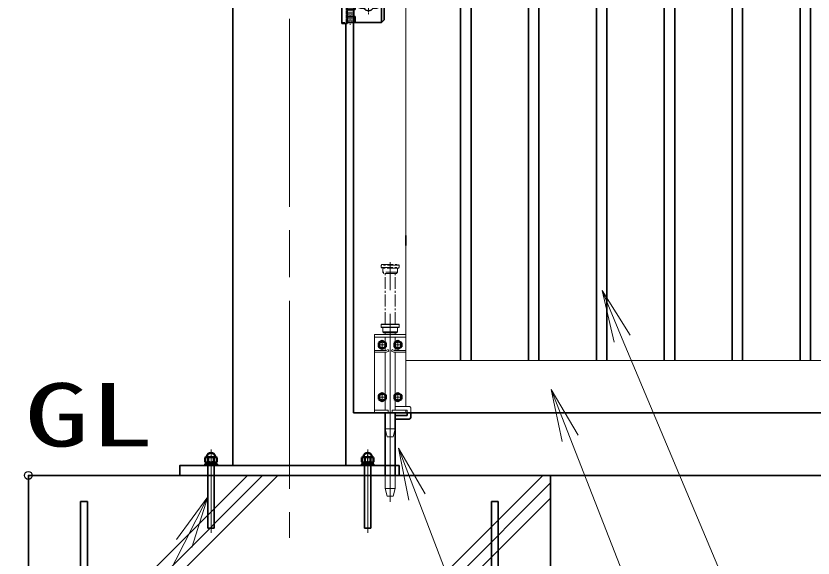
# Model space of a CAD drawing. Units: millimetres, scale not verified. Extents: x -11880 to 11880, y -8400 to 8400.
# Drawn here: x 747 to 2274, y -812 to 227 of the extents above; entities that cross this region are included whole.
import ezdxf
from ezdxf.enums import TextEntityAlignment as Align

# ---------------------------------------------------------------- set-up
doc = ezdxf.new("R2010")
doc.units = ezdxf.units.MM
doc.header["$LTSCALE"] = 30
doc.header["$PDMODE"] = 32
doc.header["$PDSIZE"] = 15
for name, pattern in [('DASHED', [7.5, 6, -1.5]), ('USER1', [18, 12, -1.5, 3, -1.5]), ('USER2', [9, 6, -0.75, 1.5, -0.75]), ('USER3', [1.125, 0.75, -0.125, 0.125, -0.125])]:
    doc.linetypes.add(name, pattern=pattern)
for name, color, linetype, lineweight in [('0-1_外形線', 7, 'Continuous', 35), ('0-2_軸線', 200, 'USER1', 15), ('0-3_細線', 2, 'Continuous', 35), ('0-4_寸法線', 4, 'Continuous', 18), ('0-5_0', 7, 'Continuous', 18), ('0-7_隠れ線', 140, 'DASHED', 18), ('0-D_AM_0N', 7, 'Continuous', 50), ('0-F_AM_7N', 6, 'USER2', 18), ('1-0_想像線', 112, 'USER3', 15), ('1-2_ハッチング', 253, 'Continuous', 13)]:
    doc.layers.add(name, color=color, linetype=linetype, lineweight=lineweight)
doc.layers.add('0-6_Defpoints', color=7, linetype='Continuous')
doc.layers.add('1-1_文字2', color=254, linetype='Continuous')
doc.styles.add('ＭＳ ゴシック', font='')
doc.styles.get('ＭＳ ゴシック').set_extended_font_data('MS Gothic')

# ---------------------------------------------------------------- blocks, each defined once
blk = doc.blocks.new('S43')
at = {"layer": '0-4_寸法線'}
for points in [[(25699541.2, 80232236.6), (25665014.8, 80232236.6), (25641242.4, 80293079.9), (25640150.7, 80295874.2)], [(25641708.2, 80293261.9), (25640150.7, 80295874.2), (25640776.7, 80292898)]]:
    blk.add_lwpolyline(points, dxfattribs=at)
blk = doc.blocks.new('S44')
at = {"layer": '0-4_寸法線'}
for points in [[(25701783.1, 80247499.5), (25665816.7, 80247499.5), (25644240.3, 80298794.8), (25643077.1, 80301560.1)], [(25644701.2, 80298988.7), (25643077.1, 80301560.1), (25643779.4, 80298600.9)]]:
    blk.add_lwpolyline(points, dxfattribs=at)
blk = doc.blocks.new('U30')
at = {"layer": '0-D_AM_0N'}
blk.add_lwpolyline([(645, 3787.4), (450, 3674.8), (255, 3787.4), (255, 4012.6), (450, 4125.2), (645, 4012.6)], close=True, dxfattribs=at)
blk.add_circle((450, 3900), 195, dxfattribs=at)
blk.add_circle((450, 3900), 195, dxfattribs=at)
at = {"layer": '0-F_AM_7N'}
for p, q in [((450, 4147.7), (450, 3652.3)), ((697.7, 3900), (202.3, 3900))]:
    blk.add_line(p, q, dxfattribs=at)
blk = doc.blocks.new('U31')
at = {"layer": '0-D_AM_0N'}
blk.add_lwpolyline([(-255, 3787.4), (-450, 3674.8), (-645, 3787.4), (-645, 4012.6), (-450, 4125.2), (-255, 4012.6)], close=True, dxfattribs=at)
blk.add_circle((-450, 3900), 195, dxfattribs=at)
blk.add_circle((-450, 3900), 195, dxfattribs=at)
at = {"layer": '0-F_AM_7N'}
for p, q in [((-450, 4147.7), (-450, 3652.3)), ((-202.3, 3900), (-697.7, 3900))]:
    blk.add_line(p, q, dxfattribs=at)
blk = doc.blocks.new('U32')
at = {"layer": '0-D_AM_0N'}
blk.add_lwpolyline([(645, 787.4), (450, 674.8), (255, 787.4), (255, 1012.6), (450, 1125.2), (645, 1012.6)], close=True, dxfattribs=at)
blk.add_circle((450, 900), 195, dxfattribs=at)
blk.add_circle((450, 900), 195, dxfattribs=at)
at = {"layer": '0-F_AM_7N'}
for p, q in [((450, 1147.7), (450, 652.3)), ((697.7, 900), (202.3, 900))]:
    blk.add_line(p, q, dxfattribs=at)
blk = doc.blocks.new('U33')
at = {"layer": '0-D_AM_0N'}
blk.add_lwpolyline([(-255, 787.4), (-450, 674.8), (-645, 787.4), (-645, 1012.6), (-450, 1125.2), (-255, 1012.6)], close=True, dxfattribs=at)
blk.add_circle((-450, 900), 195, dxfattribs=at)
blk.add_circle((-450, 900), 195, dxfattribs=at)
at = {"layer": '0-F_AM_7N'}
for p, q in [((-450, 1147.7), (-450, 652.3)), ((-202.3, 900), (-697.7, 900))]:
    blk.add_line(p, q, dxfattribs=at)
blk = doc.blocks.new('S52')
at = {"layer": '0-4_寸法線'}
for points in [[(25694181.3, 80210173.4), (25662794.1, 80210173.4), (25632445.2, 80289701), (25631375.6, 80292503.9)], [(25632912.4, 80289879.3), (25631375.6, 80292503.9), (25631978.1, 80289522.8)]]:
    blk.add_lwpolyline(points, dxfattribs=at)
blk = doc.blocks.new('PROFSP00NL0D66')
at = {"layer": '0-1_外形線'}
for p, q in [((0, 210), (0, 0)), ((0, 16.5), (112.2, 33)), ((0, -210), (0, 0)), ((0, -16.5), (112.2, 0)), ((13.2, 315), (13.2, 18.4)), ((99, 315), (99, 31.1)), ((112.2, 210), (112.2, 0)), ((112.2, -210), (112.2, 0)), ((13.2, -315), (13.2, -14.6)), ((99, -315), (99, -1.9))]:
    blk.add_line(p, q, dxfattribs=at)
for points in [[(56.1, 315), (13.2, 315), (4.2, 306), (0, 210)], [(112.2, 210), (108, 306), (99, 315), (56.1, 315)], [(56.1, -315), (13.2, -315), (4.2, -306), (0, -210)], [(112.2, -210), (108, -306), (99, -315), (56.1, -315)]]:
    blk.add_lwpolyline(points, dxfattribs=at)
blk = doc.blocks.new('PROFSP00NKH4S6')
at = {"layer": '0-1_外形線'}
blk.add_lwpolyline([(0, -360), (75, -360), (75, 360), (0, 360)], close=True, dxfattribs=at)
blk = doc.blocks.new('U71')
at = {"layer": '0-D_AM_0N'}
for p, q in [((25620280.7, 80291962.5), (25620324.9, 80291988)), ((25620280.7, 80291713.5), (25620280.7, 80291962.5)), ((25620324.9, 80291988), (25620369.9, 80291988)), ((25620369.9, 80291988), (25620369.9, 80292003)), ((25620369.9, 80291988), (25620849.9, 80291988)), ((25620445.3, 80291713.5), (25620445.3, 80291962.5)), ((25620774.5, 80291713.5), (25620774.5, 80291962.5)), ((25620849.9, 80292003), (25620849.9, 80291988)), ((25620849.9, 80291988), (25620894.9, 80291988)), ((25620939.1, 80291962.5), (25620894.9, 80291988)), ((25620939.1, 80291713.5), (25620939.1, 80291962.5)), ((25620280.7, 80291713.5), (25620324.9, 80291688)), ((25620324.9, 80291688), (25620894.9, 80291688)), ((25620939.1, 80291713.5), (25620894.9, 80291688))]:
    blk.add_line(p, q, dxfattribs=at)
for centre, radius, start, end in [((25620363, 80291842.5), 145.5, 55.56153, 115.56153), ((25620609.9, 80292003), 240, 0, 180), ((25620609.9, 80291444.2), 543.8, 72.38303, 107.61697), ((25620856.8, 80291842.5), 145.5, 64.43847, 124.43847), ((25620363, 80291833.5), 145.5, 244.43847, 304.43847), ((25620609.9, 80292231.8), 543.8, 252.38303, 287.61697), ((25620856.8, 80291833.5), 145.5, 235.56153, 295.56153)]:
    blk.add_arc(centre, radius, start, end, dxfattribs=at)
at = {"layer": '0-F_AM_7N'}
blk.add_line((25620609.9, 80291660.3), (25620609.9, 80292270.8), dxfattribs=at)
blk = doc.blocks.new('PRCIRCLE')
at = {"layer": '0-5_0'}
blk.add_line((-30, 0), (30, 0), dxfattribs=at)
blk = doc.blocks.new('fhfhsfhshs')
at = {"layer": '0-1_外形線'}
blk.add_line((-856.2, -975), (-856.2, 975), dxfattribs=at)
blk.add_line((-856.2, -975), (-856.2, 975), dxfattribs=at)
at = {"layer": '0-2_軸線'}
for p, q in [((-1050, 1105.8), (-1050, -1105.8)), ((0, 0), (0, 541.4)), ((0, 0), (-541.4, 0)), ((0, 0), (541.4, 0)), ((0, 0), (0, -541.4))]:
    blk.add_line(p, q, dxfattribs=at)
at = {"layer": '0-3_細線'}
for p, q in [((-1536.3, -1035), (-1536.3, 1035)), ((-1536.3, 1035), (-1230, 1035)), ((-1230, 1035), (-1230, -1035)), ((-1230, 975), (-870, 975)), ((-870, 975), (750, 975)), ((-870, 975), (-870, -975)), ((-780, 975), (-780, 630)), ((750, 975), (900, 825)), ((750, 975), (750, -975)), ((-780, 630), (-1230, 630)), ((900, 825), (900, -825)), ((-780, 225), (-1230, 225)), ((-780, 225), (-780, -225)), ((-450, 150), (-259.8, 150)), ((-420, -75), (-420, 75)), ((-420, 75), (420, 75)), ((259.8, 150), (450, 150)), ((420, 75), (420, -75)), ((-780, -225), (-1230, -225)), ((-450, -150), (-259.8, -150)), ((420, -75), (-420, -75)), ((259.8, -150), (450, -150)), ((-1230, -630), (-780, -630)), ((-780, -630), (-780, -975)), ((900, -825), (750, -975)), ((-1230, -1035), (-1536.3, -1035)), ((-870, -975), (-1230, -975)), ((750, -975), (-870, -975))]:
    blk.add_line(p, q, dxfattribs=at)
for centre, radius, start, end in [((-450, 0), 150, 90, 270), ((0, 0), 300, 30, 150), ((450, 0), 150, 270, 90), ((0, 0), 300, 210, 330)]:
    blk.add_arc(centre, radius, start, end, dxfattribs=at)
at = {"layer": '0-7_隠れ線'}
for p, q in [((-1536.3, 975), (-1230, 975)), ((-1290, 1035), (-1290, -1035)), ((-1140, 975), (-1140, -975)), ((-960, 975), (-960, -975)), ((-1536.3, -975), (-1230, -975))]:
    blk.add_line(p, q, dxfattribs=at)
at = {"layer": '0-7_隠れ線', "xscale": 12.5, "yscale": 12.5}
blk.add_blockref('PRCIRCLE', (0, 0), dxfattribs=at)
blk = doc.blocks.new('S57')
at = {"layer": '0-4_寸法線'}
for points in [[(25543919.5, 80251810.9), (25601082.7, 80251810.9), (25619065.6, 80287028.9), (25620429.9, 80289700.8)], [(25619510.9, 80286801.6), (25620429.9, 80289700.8), (25618620.3, 80287256.3)]]:
    blk.add_lwpolyline(points, dxfattribs=at)
blk = doc.blocks.new('sfsgfdsgdh')
at = {"layer": '0-1_外形線'}
blk.add_lwpolyline([(-15000, 0), (15000, 0), (15000, -33000), (-15000, -33000)], close=True, dxfattribs=at)
at = {"layer": '0-3_細線'}
for p, q in [((-12000, -29610), (-12000, -1500)), ((-12000, -1500), (-11610, -1500)), ((-11610, -1500), (-11610, -29610)), ((11610, -29610), (11610, -1500)), ((11610, -1500), (12000, -1500)), ((12000, -1500), (12000, -29610))]:
    blk.add_line(p, q, dxfattribs=at)
at = {"layer": '1-2_ハッチング'}
for p, q in [((-15000, -12590.4), (-2409.6, 0)), ((-15000, -29561), (14561, 0)), ((-15000, -13460.4), (-1539.6, 0)), ((-15000, -14330.4), (-669.6, 0)), ((-15000, -30431), (15000, -431)), ((-15000, -31301), (15000, -1301))]:
    blk.add_line(p, q, dxfattribs=at)
blk = doc.blocks.new('U76')
at = {"layer": '0-D_AM_0N'}
for p, q in [((25629280.7, 80291962.5), (25629324.9, 80291988)), ((25629280.7, 80291713.5), (25629280.7, 80291962.5)), ((25629324.9, 80291988), (25629369.9, 80291988)), ((25629369.9, 80291988), (25629369.9, 80292003)), ((25629369.9, 80291988), (25629849.9, 80291988)), ((25629445.3, 80291713.5), (25629445.3, 80291962.5)), ((25629774.5, 80291713.5), (25629774.5, 80291962.5)), ((25629849.9, 80292003), (25629849.9, 80291988)), ((25629849.9, 80291988), (25629894.9, 80291988)), ((25629939.1, 80291962.5), (25629894.9, 80291988)), ((25629939.1, 80291713.5), (25629939.1, 80291962.5)), ((25629280.7, 80291713.5), (25629324.9, 80291688)), ((25629324.9, 80291688), (25629894.9, 80291688)), ((25629939.1, 80291713.5), (25629894.9, 80291688))]:
    blk.add_line(p, q, dxfattribs=at)
for centre, radius, start, end in [((25629363, 80291842.5), 145.5, 55.56153, 115.56153), ((25629609.9, 80292003), 240, 0, 180), ((25629609.9, 80291444.2), 543.8, 72.38303, 107.61697), ((25629856.8, 80291842.5), 145.5, 64.43847, 124.43847), ((25629363, 80291833.5), 145.5, 244.43847, 304.43847), ((25629609.9, 80292231.8), 543.8, 252.38303, 287.61697), ((25629856.8, 80291833.5), 145.5, 235.56153, 295.56153)]:
    blk.add_arc(centre, radius, start, end, dxfattribs=at)
at = {"layer": '0-F_AM_7N'}
blk.add_line((25629609.9, 80291660.3), (25629609.9, 80292270.8), dxfattribs=at)

msp = doc.modelspace()

# ---------------------------------------------------------------- linework, layer by layer
at = {"layer": '0-1_外形線'}
for p, q in [((1162.73, -634.37), (1162.73, 1146.63)), ((1598.88, 1046.63), (1598.88, -433.37)), ((1618.88, -433.37), (1618.88, 1046.63)), ((1728.88, 1046.63), (1728.88, -433.37)), ((1748.88, -433.37), (1748.88, 1046.63)), ((1858.88, 1046.63), (1858.88, -433.37)), ((1878.88, -433.37), (1878.88, 1046.63)), ((1988.88, 1046.63), (1988.88, -433.37)), ((2008.88, -433.37), (2008.88, 1046.63)), ((2118.88, 1046.63), (2118.88, -433.37)), ((2138.88, -433.37), (2138.88, 1046.63)), ((2248.88, 1046.63), (2248.88, -433.37)), ((2268.88, -433.37), (2268.88, 1046.63)), ((1393.88, -533.37), (1393.88, 214.13)), ((1379.03, 212.13), (1379.03, -634.37)), ((1493.88, -193.87), (1493.88, -212.87)), ((1393.88, -533.37), (4393.88, -533.37)), ((1454.38, -533.37), (1454.38, -651.37)), ((1473.38, -533.37), (1473.38, -651.37)), ((1503.38, -533.37), (1503.38, -542.37)), ((1500.38, -545.37), (1473.38, -545.37)), ((770.88, -653.37), (5023.88, -653.37))]:
    msp.add_line(p, q, dxfattribs=at)
msp.add_lwpolyline([(1496.38, -533.37), (1496.38, -538.37), (1473.38, -538.37)], dxfattribs=at)
msp.add_lwpolyline([(1060.88, -653.37), (1480.88, -653.37), (1480.88, -634.37), (1060.88, -634.37)], close=True, dxfattribs=at)
msp.add_arc((1500.38, -542.37), 3, 270, 0, dxfattribs=at)
at = {"layer": '0-2_軸線'}
for p, q in [((1270.88, 1301.2), (1270.88, -772.95)), ((1463.88, -703.79), (1463.88, -244.72)), ((1120.88, -603.48), (1120.88, -763.23)), ((1420.88, -603.48), (1420.88, -763.23))]:
    msp.add_line(p, q, dxfattribs=at)
at = {"layer": '0-3_細線'}
for p, q in [((1126.88, -634.37), (1114.88, -634.37)), ((1114.88, -634.37), (1114.88, -754.37)), ((1126.88, -754.37), (1126.88, -634.37)), ((1414.88, -634.37), (1414.88, -754.37)), ((1426.88, -634.37), (1414.88, -634.37)), ((1426.88, -754.37), (1426.88, -634.37)), ((1114.88, -754.37), (1126.88, -754.37)), ((1414.88, -754.37), (1426.88, -754.37))]:
    msp.add_line(p, q, dxfattribs=at)
at = {"layer": '0-5_0'}
msp.add_line((1493.88, -193.87), (1493.88, 1046.63), dxfattribs=at)
msp.add_lwpolyline([(4293.88, 1046.63), (4293.88, -433.37), (1493.88, -433.37), (1493.88, -212.87)], dxfattribs=at)
at = {"layer": '0-6_Defpoints'}
msp.add_point((770.88, -653.37), dxfattribs=at)
at = {"layer": '0-7_隠れ線'}
for p, q in [((1447.38, -363.37), (1446.38, -364.37)), ((1446.38, -369.37), (1446.38, -364.37)), ((1481.38, -364.37), (1446.38, -364.37)), ((1447.38, -363.37), (1480.38, -363.37)), ((1480.38, -363.37), (1481.38, -364.37)), ((1481.38, -369.37), (1481.38, -364.37)), ((1447.38, -370.37), (1446.38, -369.37)), ((1446.38, -369.37), (1481.38, -369.37)), ((1480.38, -370.37), (1447.38, -370.37)), ((1449.88, -378.37), (1449.88, -370.37)), ((1449.88, -378.37), (1451.88, -380.37)), ((1477.88, -378.37), (1449.88, -378.37)), ((1475.88, -380.37), (1451.88, -380.37)), ((1454.38, -383.37), (1454.38, -380.37)), ((1473.38, -380.37), (1473.38, -383.37)), ((1477.88, -378.37), (1475.88, -380.37)), ((1477.88, -378.37), (1477.88, -370.37)), ((1481.38, -369.37), (1480.38, -370.37)), ((1433.88, -383.37), (1493.88, -383.37)), ((1433.88, -533.37), (1433.88, -383.37)), ((1493.88, -388.37), (1433.88, -388.37)), ((1454.38, -388.37), (1454.38, -414.37)), ((1473.38, -388.37), (1473.38, -399.04)), ((1493.88, -383.37), (1493.88, -521.37)), ((1473.38, -407.7), (1473.38, -414.37)), ((1433.88, -414.37), (1456.11, -414.37)), ((1433.88, -417.37), (1456.82, -417.37)), ((1454.38, -417.37), (1454.38, -528.37)), ((1459.9, -412.48), (1456.11, -414.37)), ((1461.24, -415.16), (1456.82, -417.37)), ((1459.9, -412.48), (1461.24, -415.16)), ((1467.85, -412.48), (1466.51, -415.16)), ((1466.51, -415.16), (1470.93, -417.37)), ((1471.64, -414.37), (1467.85, -412.48)), ((1470.93, -417.37), (1493.88, -417.37)), ((1493.88, -414.37), (1471.64, -414.37)), ((1473.38, -417.37), (1473.38, -528.37)), ((1459.88, -528.37), (1433.88, -528.37)), ((1459.88, -533.37), (1433.88, -533.37)), ((1459.88, -528.37), (1459.88, -533.37)), ((1467.88, -533.37), (1459.88, -533.37)), ((1493.88, -528.37), (1467.88, -528.37)), ((1467.88, -528.37), (1467.88, -533.37)), ((1493.88, -533.37), (1467.88, -533.37)), ((1473.38, -521.37), (1500.38, -521.37)), ((1493.88, -528.37), (1493.88, -533.37)), ((1503.38, -524.37), (1503.38, -533.37)), ((1457.88, -579.37), (1454.38, -564.37)), ((1473.38, -564.37), (1454.38, -564.37)), ((1469.88, -579.37), (1473.38, -564.37)), ((1469.88, -579.37), (1457.88, -579.37)), ((1454.38, -678.37), (1454.38, -651.37)), ((1473.38, -651.37), (1473.38, -678.37)), ((1457.88, -693.37), (1454.38, -678.37)), ((1473.38, -678.37), (1454.38, -678.37)), ((1469.88, -693.37), (1473.38, -678.37)), ((1469.88, -693.37), (1457.88, -693.37))]:
    msp.add_line(p, q, dxfattribs=at)
msp.add_lwpolyline([(1473.38, -528.37), (1496.38, -528.37), (1496.38, -533.37)], dxfattribs=at)
msp.add_arc((1500.38, -524.37), 3, 0, 90, dxfattribs=at)
at = {"layer": '1-0_想像線'}
for p, q in [((1447.38, -249.37), (1446.38, -250.37)), ((1446.38, -255.37), (1446.38, -250.37)), ((1481.38, -250.37), (1446.38, -250.37)), ((1447.38, -256.37), (1446.38, -255.37)), ((1446.38, -255.37), (1481.38, -255.37)), ((1447.38, -249.37), (1480.38, -249.37)), ((1480.38, -256.37), (1447.38, -256.37)), ((1449.88, -264.37), (1449.88, -256.37)), ((1477.88, -264.37), (1477.88, -256.37)), ((1480.38, -249.37), (1481.38, -250.37)), ((1481.38, -255.37), (1480.38, -256.37)), ((1481.38, -255.37), (1481.38, -250.37)), ((1449.88, -264.37), (1451.88, -266.37)), ((1477.88, -264.37), (1449.88, -264.37)), ((1475.88, -266.37), (1451.88, -266.37)), ((1454.38, -363.37), (1454.38, -266.37)), ((1473.38, -363.37), (1473.38, -266.37)), ((1477.88, -264.37), (1475.88, -266.37))]:
    msp.add_line(p, q, dxfattribs=at)

# ---------------------------------------------------------------- block references
at = {"layer": '0-1_外形線', "xscale": 0.03333333, "yscale": 0.03333333}
for name, p in [('fhfhsfhshs', (1422.57, 246.63)), ('sfsgfdsgdh', (1270.88, -653.37))]:
    msp.add_blockref(name, p, dxfattribs=at)
at = {"layer": '0-4_寸法線', "xscale": 0.03333333, "yscale": 0.03333333}
for name in ['S44', 'S43', 'S52', 'S57']:
    msp.add_blockref(name, (-852899.45, -2677017.73), dxfattribs=at)
at = {"layer": '0-5_0', "xscale": 0.03333333, "yscale": 0.03333333, "rotation": 90}
for name, p in [('PROFSP00NKH4S6', (1120.88, -634.37)), ('PROFSP00NL0D66', (1120.88, -631.87)), ('PROFSP00NKH4S6', (1420.88, -634.37)), ('PROFSP00NL0D66', (1420.88, -631.87))]:
    msp.add_blockref(name, p, dxfattribs=at)
at = {"layer": '0-D_AM_0N', "xscale": 0.03333333, "yscale": 0.03333333}
for name, p in [('U31', (1463.88, -533.37)), ('U30', (1463.88, -533.37)), ('U33', (1463.88, -533.37)), ('U32', (1463.88, -533.37)), ('U71', (-852899.45, -2677017.73)), ('U76', (-852899.45, -2677017.73))]:
    msp.add_blockref(name, p, dxfattribs=at)

# ---------------------------------------------------------------- texts
at = {"layer": '1-1_文字2', "style": 'ＭＳ ゴシック', "width": 1.5}
msp.add_text('GL', height=121.2, dxfattribs=at).set_placement((763.68, -634.21), align=Align.BOTTOM_LEFT)

doc.saveas('drawing.dxf')
